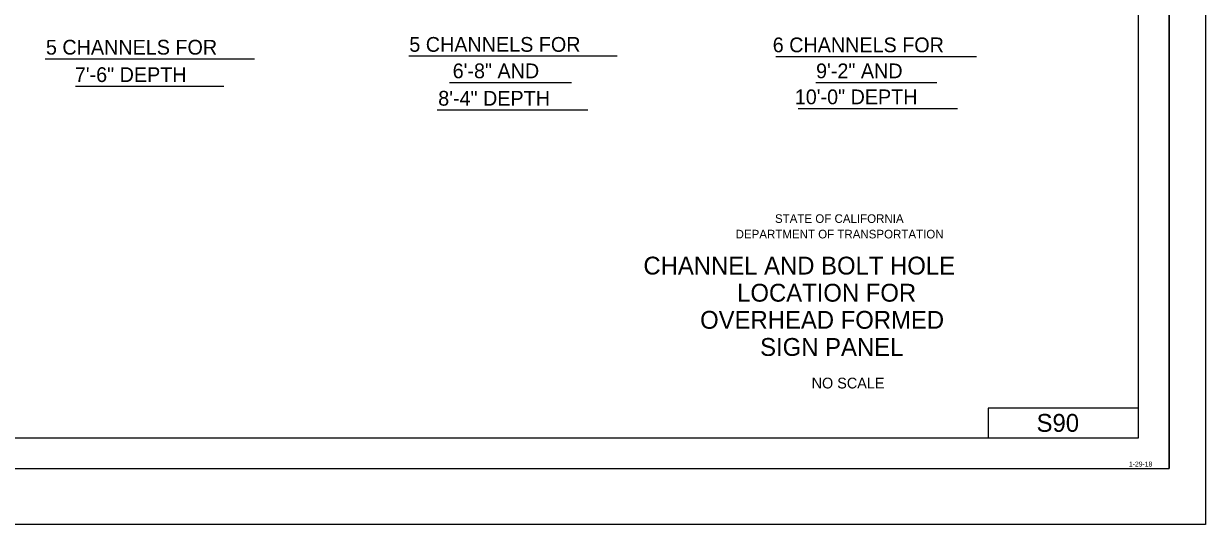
# Model space of a CAD drawing. Extents: x -894 to 866, y -476 to 714.
# Drawn here: x -94 to 866, y -476 to -70 of the extents above; entities that cross this region are included whole.
import ezdxf

# ---------------------------------------------------------------- set-up
doc = ezdxf.new("R2010")
doc.units = 0
for name, color, linetype in [('10 Sheet Format', 7, 'Continuous'), ('57 Undefined', 7, 'Continuous'), ('60 Nongeo Data', 7, 'Continuous')]:
    doc.layers.add(name, color=color, linetype=linetype)

msp = doc.modelspace()

# ---------------------------------------------------------------- linework, layer by layer
at = {"layer": '10 Sheet Format'}
for p, q in [((836.5469, 668.958), (836.5469, -431.0442)), ((811.5452, -406.0408), (811.5452, 643.9567)), ((811.5452, -381.9477), (689.499, -381.9477)), ((689.499, -381.9477), (689.499, -406.0408)), ((-813.4509, -406.0408), (811.5452, -406.0408)), ((-863.4565, -431.0442), (836.5469, -431.0442))]:
    msp.add_line(p, q, dxfattribs=at)
for points in [[(-894.0439, 713.5635), (865.9554, 713.5635), (865.9554, -476.436), (-894.0439, -476.436)], [(-863.4565, -431.0442), (836.5469, -431.0442), (836.5469, 668.958), (-863.4565, 668.958)]]:
    msp.add_lwpolyline(points, close=True, dxfattribs=at)
at = {"layer": '57 Undefined'}
for p, q in [((218.7957, -95.8684), (387.9999, -95.8684)), ((-76.6255, -98.1563), (93.3409, -98.1563)), ((516.8713, -96.2497), (679.9119, -96.2497)), ((-52.186, -120.4187), (68.57, -120.4187)), ((251.9185, -117.3681), (351.0341, -117.3681)), ((549.5493, -117.3681), (647.8687, -117.3681)), ((241.6611, -139.6304), (364.2046, -139.6304)), ((535.044, -138.4865), (664.521, -138.4865))]:
    msp.add_line(p, q, dxfattribs=at)

# ---------------------------------------------------------------- texts
at = {"layer": '10 Sheet Format'}
for s, height, p in [('STATE OF CALIFORNIA', 7, (516.2608, -231.5301)), ('DEPARTMENT OF TRANSPORTATION', 7, (484.2614, -244.1387)), ('CHANNEL AND BOLT HOLE', 14.5, (409.3679, -273.467)), ('LOCATION FOR', 14.5, (485.5231, -295.5004)), ('OVERHEAD FORMED', 14.5, (455.4368, -317.5338)), ('SIGN PANEL', 14.5, (504.1889, -339.5673)), ('NO SCALE', 8.75, (546.0368, -366.028)), ('1-29-18', 4.00001, (803.8317, -429.4651))]:
    msp.add_text(s, height=height, dxfattribs=at).set_placement(p)
at = {"layer": '57 Undefined'}
for s, p in [('5 CHANNELS FOR', (-76.1175, -94.8099)), ('5 CHANNELS FOR', (219.1575, -92.5219)), ('6 CHANNELS FOR', (514.4325, -92.9032)), ('7\'-6" DEPTH', (-52.6317, -117.0721)), ('6\'-8" AND', (254.3729, -114.0217)), ('9\'-2" AND', (549.6479, -114.0217)), ('8\'-4" DEPTH', (242.6433, -136.2839)), ('10\'-0" DEPTH', (532.3535, -135.14))]:
    msp.add_text(s, height=12, dxfattribs=at).set_placement(p)
at = {"layer": '60 Nongeo Data'}
msp.add_text('S90', height=14.50003, dxfattribs=at).set_placement((728.8305, -401.2443))

doc.saveas('drawing.dxf')
